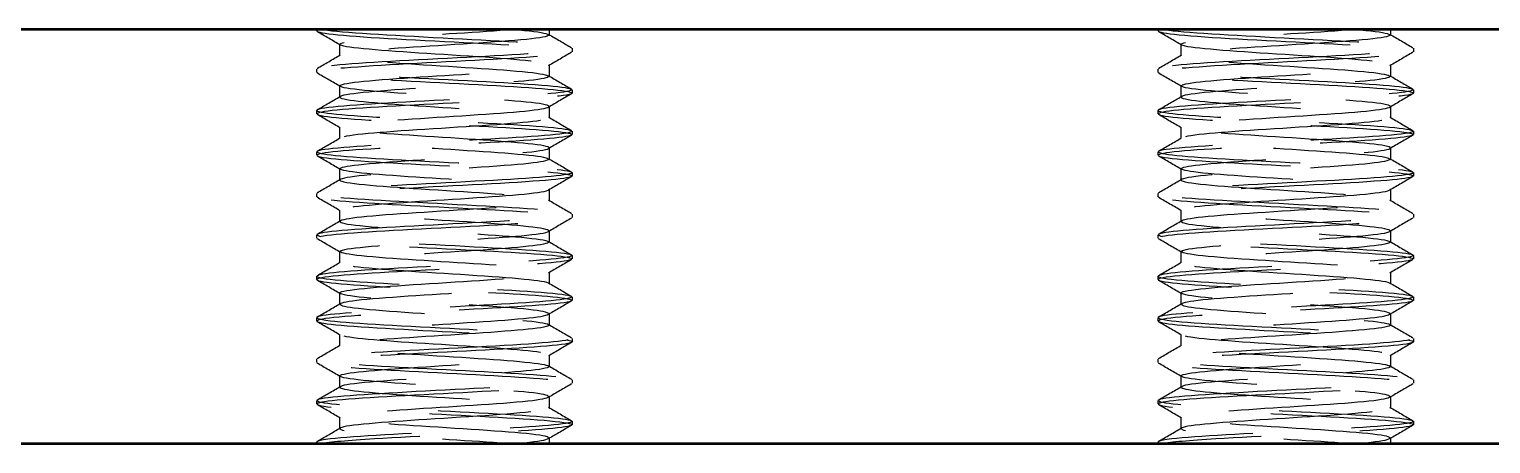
# Model space of a CAD drawing. Header units: millimetres. Extents: x 0 to 420, y 0 to 297.
# Drawn here: x 179.44 to 197.09, y 79.97 to 84.97 of the extents above; entities that cross this region are included whole.
import ezdxf

# ---------------------------------------------------------------- set-up
doc = ezdxf.new("R2010")
doc.units = ezdxf.units.MM
doc.header["$LTSCALE"] = 0.75
doc.linetypes.add('HIDDEN2', pattern=[4.7625, 3.175, -1.5875])
doc.layers.add('Hidden', color=7, linetype='HIDDEN2', lineweight=25)
doc.layers.add('Visible', color=7, linetype='Continuous', lineweight=50)

msp = doc.modelspace()

# ---------------------------------------------------------------- linework, layer by layer
at = {"layer": 'Hidden'}
for p, q in [((182.906, 84.968), (182.906, 84.948)), ((185.713, 84.968), (185.713, 84.9)), ((193.066, 84.968), (193.066, 84.948)), ((195.873, 84.968), (195.873, 84.9)), ((183.184, 84.787), (183.184, 84.65)), ((185.992, 84.739), (185.992, 84.698)), ((193.344, 84.787), (193.344, 84.65)), ((196.152, 84.739), (196.152, 84.698)), ((182.906, 84.489), (182.906, 84.448)), ((185.713, 84.537), (185.713, 84.4)), ((193.066, 84.489), (193.066, 84.448)), ((195.873, 84.537), (195.873, 84.4)), ((183.184, 84.287), (183.184, 84.15)), ((185.992, 84.239), (185.992, 84.198)), ((193.344, 84.287), (193.344, 84.15)), ((196.152, 84.239), (196.152, 84.198)), ((185.713, 84.037), (185.713, 83.9)), ((195.873, 84.037), (195.873, 83.9)), ((182.906, 83.989), (182.906, 83.948)), ((193.066, 83.989), (193.066, 83.948)), ((183.184, 83.787), (183.184, 83.65)), ((185.992, 83.739), (185.992, 83.698)), ((193.344, 83.787), (193.344, 83.65)), ((196.152, 83.739), (196.152, 83.698)), ((182.906, 83.489), (182.906, 83.448)), ((185.713, 83.537), (185.713, 83.4)), ((193.066, 83.489), (193.066, 83.448)), ((195.873, 83.537), (195.873, 83.4)), ((183.184, 83.287), (183.184, 83.15)), ((185.992, 83.239), (185.992, 83.198)), ((193.344, 83.287), (193.344, 83.15)), ((196.152, 83.239), (196.152, 83.198)), ((182.906, 82.989), (182.906, 82.948)), ((185.713, 83.037), (185.713, 82.9)), ((193.066, 82.989), (193.066, 82.948)), ((195.873, 83.037), (195.873, 82.9)), ((183.184, 82.787), (183.184, 82.65)), ((193.344, 82.787), (193.344, 82.65)), ((185.992, 82.739), (185.992, 82.698)), ((196.152, 82.739), (196.152, 82.698)), ((182.906, 82.489), (182.906, 82.448)), ((185.713, 82.537), (185.713, 82.4)), ((193.066, 82.489), (193.066, 82.448)), ((195.873, 82.537), (195.873, 82.4)), ((183.184, 82.287), (183.184, 82.15)), ((193.344, 82.287), (193.344, 82.15)), ((185.992, 82.239), (185.992, 82.198)), ((196.152, 82.239), (196.152, 82.198)), ((182.906, 81.989), (182.906, 81.948)), ((185.713, 82.037), (185.713, 81.9)), ((193.066, 81.989), (193.066, 81.948)), ((195.873, 82.037), (195.873, 81.9)), ((183.184, 81.787), (183.184, 81.65)), ((185.992, 81.739), (185.992, 81.698)), ((193.344, 81.787), (193.344, 81.65)), ((196.152, 81.739), (196.152, 81.698)), ((182.906, 81.489), (182.906, 81.448)), ((185.713, 81.537), (185.713, 81.4)), ((193.066, 81.489), (193.066, 81.448)), ((195.873, 81.537), (195.873, 81.4)), ((183.184, 81.287), (183.184, 81.15)), ((185.992, 81.239), (185.992, 81.198)), ((193.344, 81.287), (193.344, 81.15)), ((196.152, 81.239), (196.152, 81.198)), ((185.713, 81.037), (185.713, 80.9)), ((195.873, 81.037), (195.873, 80.9)), ((182.906, 80.989), (182.906, 80.948)), ((193.066, 80.989), (193.066, 80.948)), ((183.184, 80.787), (183.184, 80.65)), ((185.992, 80.739), (185.992, 80.698)), ((193.344, 80.787), (193.344, 80.65)), ((196.152, 80.739), (196.152, 80.698)), ((182.906, 80.489), (182.906, 80.448)), ((185.713, 80.537), (185.713, 80.4)), ((193.066, 80.489), (193.066, 80.448)), ((195.873, 80.537), (195.873, 80.4)), ((183.184, 80.287), (183.184, 80.15)), ((185.992, 80.239), (185.992, 80.198)), ((193.344, 80.287), (193.344, 80.15)), ((196.152, 80.239), (196.152, 80.198)), ((182.906, 79.989), (182.906, 79.968)), ((185.713, 80.037), (185.713, 79.968)), ((193.066, 79.989), (193.066, 79.968)), ((195.873, 80.037), (195.873, 79.968))]:
    msp.add_line(p, q, dxfattribs=at)
for points, knots in [([(182.958, 84.968), (182.796, 84.936), (183.05, 84.904), (183.566, 84.871), (184.081, 84.839), (184.821, 84.806), (185.335, 84.774), (185.849, 84.742), (186.101, 84.709), (185.939, 84.677), (185.777, 84.645), (185.211, 84.612), (184.587, 84.58), (183.963, 84.548), (183.322, 84.515), (183.054, 84.483), (182.786, 84.451), (182.908, 84.418), (183.346, 84.386), (183.784, 84.354), (184.507, 84.322), (185.078, 84.289), (185.649, 84.257), (186.029, 84.225), (185.988, 84.193), (185.948, 84.16), (185.491, 84.128), (184.893, 84.096), (184.295, 84.064), (183.598, 84.032), (183.22, 83.999), (182.843, 83.967), (182.811, 83.935), (183.143, 83.903), (183.475, 83.871), (184.149, 83.839), (184.76, 83.807), (185.369, 83.774), (185.875, 83.742), (185.972, 83.71), (186.07, 83.678), (185.754, 83.646), (185.214, 83.614), (184.674, 83.582), (183.946, 83.55), (183.466, 83.518), (182.987, 83.486), (182.788, 83.454), (182.987, 83.422), (183.187, 83.39), (183.772, 83.358), (184.392, 83.326), (185.012, 83.294), (185.627, 83.262), (185.869, 83.23), (186.111, 83.198), (185.965, 83.166), (185.519, 83.134), (185.058, 83.101), (184.309, 83.068), (183.741, 83.035), (183.175, 83.002), (182.83, 82.969), (182.922, 82.936), (183.013, 82.903), (183.531, 82.871), (184.155, 82.838), (184.765, 82.806), (185.434, 82.774), (185.761, 82.742), (186.094, 82.709), (186.048, 82.677), (185.653, 82.644), (185.258, 82.611), (184.542, 82.579), (183.946, 82.546), (183.35, 82.514), (182.915, 82.481), (182.906, 82.449), (182.897, 82.416), (183.313, 82.384), (183.901, 82.352), (184.488, 82.319), (185.205, 82.287), (185.615, 82.254), (186.025, 82.222), (186.102, 82.19), (185.799, 82.158), (185.497, 82.125), (184.838, 82.093), (184.219, 82.061), (183.602, 82.029), (183.068, 81.996), (182.939, 81.964), (182.81, 81.932), (183.094, 81.9), (183.62, 81.868), (184.145, 81.836), (184.876, 81.804), (185.374, 81.772), (185.871, 81.739), (186.103, 81.707), (185.931, 81.675), (185.759, 81.643), (185.195, 81.611), (184.577, 81.579), (183.961, 81.547), (183.331, 81.516), (183.061, 81.484), (182.783, 81.451), (182.907, 81.418), (183.356, 81.385), (183.804, 81.353), (184.541, 81.32), (185.113, 81.287), (185.682, 81.255), (186.047, 81.222), (185.984, 81.19), (185.921, 81.157), (185.438, 81.125), (184.829, 81.093), (184.222, 81.06), (183.533, 81.028), (183.178, 80.996), (182.824, 80.964), (182.826, 80.931), (183.184, 80.899), (183.54, 80.867), (184.225, 80.835), (184.828, 80.803), (185.429, 80.771), (185.909, 80.739), (185.981, 80.707), (186.055, 80.674), (185.694, 80.641), (185.123, 80.609), (184.556, 80.576), (183.823, 80.544), (183.372, 80.511), (182.924, 80.479), (182.785, 80.447), (183.038, 80.415), (183.289, 80.383), (183.911, 80.35), (184.532, 80.318), (185.164, 80.286), (185.75, 80.253), (185.929, 80.22), (186.105, 80.188), (185.874, 80.156), (185.376, 80.124), (184.874, 80.092), (184.133, 80.059), (183.606, 80.027), (183.291, 80.007), (183.055, 79.988), (182.958, 79.968)], [13.875934, 13.875934, 13.875934, 13.875934, 15.098656, 15.098656, 15.098656, 16.320212, 16.320212, 16.320212, 17.540627, 17.540627, 17.540627, 18.759927, 18.759927, 18.759927, 19.978139, 19.978139, 19.978139, 21.195288, 21.195288, 21.195288, 22.411399, 22.411399, 22.411399, 23.626498, 23.626498, 23.626498, 24.840609, 24.840609, 24.840609, 26.053758, 26.053758, 26.053758, 27.26597, 27.26597, 27.26597, 28.477267, 28.477267, 28.477267, 29.687675, 29.687675, 29.687675, 30.897218, 30.897218, 30.897218, 32.10592, 32.10592, 32.10592, 33.313804, 33.313804, 33.313804, 34.520894, 34.520894, 34.520894, 35.727213, 35.727213, 35.727213, 36.932784, 36.932784, 36.932784, 38.175753, 38.175753, 38.175753, 39.413974, 39.413974, 39.413974, 40.649238, 40.649238, 40.649238, 41.857464, 41.857464, 41.857464, 43.08722, 43.08722, 43.08722, 44.314363, 44.314363, 44.314363, 45.539005, 45.539005, 45.539005, 46.761252, 46.761252, 46.761252, 47.981213, 47.981213, 47.981213, 49.19899, 49.19899, 49.19899, 50.414686, 50.414686, 50.414686, 51.628402, 51.628402, 51.628402, 52.840237, 52.840237, 52.840237, 54.050289, 54.050289, 54.050289, 55.258652, 55.258652, 55.258652, 56.465423, 56.465423, 56.465423, 57.666633, 57.666633, 57.666633, 58.903767, 58.903767, 58.903767, 60.135185, 60.135185, 60.135185, 61.361347, 61.361347, 61.361347, 62.582692, 62.582692, 62.582692, 63.799643, 63.799643, 63.799643, 65.012609, 65.012609, 65.012609, 66.221984, 66.221984, 66.221984, 67.42815, 67.42815, 67.42815, 68.663005, 68.663005, 68.663005, 69.88722, 69.88722, 69.88722, 71.10254, 71.10254, 71.10254, 72.310585, 72.310585, 72.310585, 73.541054, 73.541054, 73.541054, 74.753275, 74.753275, 74.753275, 75.975721, 75.975721, 75.975721, 76.707787, 76.707787, 76.707787, 76.707787]), ([(182.958, 84.968), (183.12, 84.936), (183.688, 84.904), (184.315, 84.871), (184.941, 84.839), (185.582, 84.806), (185.847, 84.774), (186.112, 84.742), (185.984, 84.709), (185.541, 84.677), (185.098, 84.645), (184.371, 84.612), (183.801, 84.58), (183.233, 84.548), (182.86, 84.515), (182.911, 84.483), (182.961, 84.451), (183.429, 84.418), (184.032, 84.386), (184.634, 84.354), (185.33, 84.322), (185.697, 84.289), (186.064, 84.257), (186.079, 84.225), (185.733, 84.193), (185.387, 84.16), (184.704, 84.128), (184.096, 84.096), (183.489, 84.064), (182.997, 84.032), (182.918, 83.999), (182.839, 83.967), (183.177, 83.935), (183.728, 83.903), (184.279, 83.871), (185.006, 83.839), (185.472, 83.807), (185.938, 83.774), (186.112, 83.742), (185.89, 83.71), (185.668, 83.678), (185.065, 83.646), (184.443, 83.614), (183.821, 83.582), (183.222, 83.55), (183.004, 83.518), (182.786, 83.486), (182.963, 83.454), (183.43, 83.422), (183.896, 83.39), (184.62, 83.358), (185.169, 83.326), (185.718, 83.294), (186.055, 83.262), (185.98, 83.23), (185.905, 83.198), (185.423, 83.166), (184.821, 83.134), (184.201, 83.101), (183.497, 83.068), (183.151, 83.035), (182.806, 83.002), (182.842, 82.969), (183.236, 82.936), (183.629, 82.903), (184.349, 82.871), (184.95, 82.838), (185.538, 82.806), (185.971, 82.774), (185.991, 82.742), (186.011, 82.709), (185.599, 82.677), (185.01, 82.644), (184.422, 82.611), (183.699, 82.579), (183.285, 82.546), (182.871, 82.514), (182.794, 82.481), (183.101, 82.449), (183.407, 82.416), (184.074, 82.384), (184.694, 82.352), (185.314, 82.319), (185.844, 82.287), (185.964, 82.254), (186.082, 82.222), (185.783, 82.19), (185.247, 82.158), (184.712, 82.125), (183.978, 82.093), (183.488, 82.061), (183, 82.029), (182.788, 81.996), (182.981, 81.964), (183.174, 81.932), (183.757, 81.9), (184.38, 81.868), (185.002, 81.836), (185.621, 81.804), (185.867, 81.772), (186.112, 81.739), (185.967, 81.707), (185.52, 81.675), (185.073, 81.643), (184.354, 81.611), (183.792, 81.579), (183.233, 81.547), (182.866, 81.516), (182.909, 81.484), (182.954, 81.451), (183.432, 81.418), (184.046, 81.385), (184.657, 81.353), (185.36, 81.32), (185.719, 81.287), (186.077, 81.255), (186.07, 81.222), (185.702, 81.19), (185.336, 81.157), (184.637, 81.125), (184.032, 81.093), (183.429, 81.06), (182.961, 81.028), (182.911, 80.996), (182.86, 80.964), (183.229, 80.931), (183.794, 80.899), (184.357, 80.867), (185.078, 80.835), (185.524, 80.803), (185.969, 80.771), (186.111, 80.739), (185.866, 80.707), (185.615, 80.674), (184.974, 80.641), (184.34, 80.609), (183.712, 80.576), (183.136, 80.544), (182.964, 80.511), (182.794, 80.479), (183.033, 80.447), (183.538, 80.415), (184.039, 80.383), (184.769, 80.35), (185.29, 80.318), (185.82, 80.286), (186.097, 80.253), (185.949, 80.22), (185.803, 80.188), (185.256, 80.156), (184.637, 80.124), (184.013, 80.092), (183.359, 80.059), (183.073, 80.027), (182.903, 80.007), (182.861, 79.988), (182.958, 79.968)], [14.3984, 14.3984, 14.3984, 14.3984, 15.621123, 15.621123, 15.621123, 16.842678, 16.842678, 16.842678, 18.063093, 18.063093, 18.063093, 19.282394, 19.282394, 19.282394, 20.500605, 20.500605, 20.500605, 21.717754, 21.717754, 21.717754, 22.933865, 22.933865, 22.933865, 24.148964, 24.148964, 24.148964, 25.363076, 25.363076, 25.363076, 26.576225, 26.576225, 26.576225, 27.788436, 27.788436, 27.788436, 28.999734, 28.999734, 28.999734, 30.210142, 30.210142, 30.210142, 31.419685, 31.419685, 31.419685, 32.628386, 32.628386, 32.628386, 33.83627, 33.83627, 33.83627, 35.04336, 35.04336, 35.04336, 36.249679, 36.249679, 36.249679, 37.455251, 37.455251, 37.455251, 38.69822, 38.69822, 38.69822, 39.93644, 39.93644, 39.93644, 41.171705, 41.171705, 41.171705, 42.379931, 42.379931, 42.379931, 43.609686, 43.609686, 43.609686, 44.83683, 44.83683, 44.83683, 46.061471, 46.061471, 46.061471, 47.283719, 47.283719, 47.283719, 48.503679, 48.503679, 48.503679, 49.721456, 49.721456, 49.721456, 50.937152, 50.937152, 50.937152, 52.150869, 52.150869, 52.150869, 53.362704, 53.362704, 53.362704, 54.572755, 54.572755, 54.572755, 55.781119, 55.781119, 55.781119, 56.987889, 56.987889, 56.987889, 58.189099, 58.189099, 58.189099, 59.426233, 59.426233, 59.426233, 60.657651, 60.657651, 60.657651, 61.883813, 61.883813, 61.883813, 63.105158, 63.105158, 63.105158, 64.32211, 64.32211, 64.32211, 65.535076, 65.535076, 65.535076, 66.74445, 66.74445, 66.74445, 67.950616, 67.950616, 67.950616, 69.185472, 69.185472, 69.185472, 70.409687, 70.409687, 70.409687, 71.625007, 71.625007, 71.625007, 72.833051, 72.833051, 72.833051, 74.06352, 74.06352, 74.06352, 75.275742, 75.275742, 75.275742, 76.498187, 76.498187, 76.498187, 77.230253, 77.230253, 77.230253, 77.230253]), ([(185.274, 79.968), (185.684, 80.003), (185.824, 80.037), (185.6, 80.071), (185.377, 80.105), (184.81, 80.139), (184.274, 80.173), (183.739, 80.207), (183.279, 80.241), (183.198, 80.275), (183.118, 80.309), (183.422, 80.343), (183.911, 80.377), (184.399, 80.411), (185.031, 80.445), (185.391, 80.479), (185.75, 80.513), (185.809, 80.547), (185.527, 80.581), (185.246, 80.614), (184.649, 80.648), (184.128, 80.682), (183.608, 80.716), (183.205, 80.75), (183.185, 80.784), (183.165, 80.818), (183.527, 80.852), (184.035, 80.885), (184.543, 80.919), (185.154, 80.953), (185.471, 80.987), (185.787, 81.021), (185.782, 81.054), (185.46, 81.088), (185.138, 81.122), (184.524, 81.156), (184.02, 81.189), (183.516, 81.223), (183.16, 81.257), (183.185, 81.291), (183.21, 81.324), (183.613, 81.358), (184.132, 81.392), (184.65, 81.425), (185.242, 81.459), (185.524, 81.493), (185.805, 81.526), (185.754, 81.56), (185.404, 81.594), (185.038, 81.629), (184.375, 81.664), (183.877, 81.699), (183.385, 81.734), (183.098, 81.769), (183.211, 81.803), (183.323, 81.838), (183.824, 81.873), (184.373, 81.907), (184.92, 81.942), (185.468, 81.976), (185.645, 82.011), (185.822, 82.045), (185.616, 82.08), (185.165, 82.114), (184.722, 82.148), (184.081, 82.182), (183.661, 82.215), (183.235, 82.25), (183.072, 82.284), (183.281, 82.318), (183.489, 82.352), (184.05, 82.387), (184.59, 82.421), (185.129, 82.455), (185.601, 82.489), (185.694, 82.523), (185.787, 82.557), (185.494, 82.591), (185.009, 82.625), (184.525, 82.659), (183.89, 82.693), (183.522, 82.727), (183.155, 82.761), (183.085, 82.795), (183.358, 82.829), (183.63, 82.863), (184.221, 82.897), (184.744, 82.931), (185.266, 82.964), (185.678, 82.998), (185.711, 83.032), (185.743, 83.066), (185.395, 83.1), (184.893, 83.133), (184.391, 83.167), (183.777, 83.201), (183.449, 83.234), (183.121, 83.268), (183.106, 83.302), (183.412, 83.335), (183.728, 83.37), (184.36, 83.405), (184.879, 83.44), (185.395, 83.474), (185.752, 83.509), (185.709, 83.543), (185.668, 83.577), (185.25, 83.61), (184.728, 83.644), (184.198, 83.678), (183.604, 83.713), (183.342, 83.747), (183.08, 83.781), (183.169, 83.815), (183.549, 83.849), (183.928, 83.883), (184.564, 83.917), (185.041, 83.951), (185.515, 83.984), (185.792, 84.018), (185.69, 84.052), (185.588, 84.086), (185.119, 84.12), (184.587, 84.153), (184.039, 84.188), (183.471, 84.223), (183.271, 84.257), (183.07, 84.292), (183.254, 84.327), (183.698, 84.361), (184.133, 84.395), (184.78, 84.429), (185.212, 84.463), (185.64, 84.497), (185.821, 84.531), (185.636, 84.565), (185.446, 84.6), (184.887, 84.634), (184.338, 84.669), (183.8, 84.703), (183.318, 84.737), (183.21, 84.771), (183.1, 84.806), (183.388, 84.84), (183.879, 84.875), (184.322, 84.906), (184.897, 84.937), (185.274, 84.968)], [-62.831853, -62.831853, -62.831853, -62.831853, -61.546745, -61.546745, -61.546745, -60.262925, -60.262925, -60.262925, -58.980363, -58.980363, -58.980363, -57.699029, -57.699029, -57.699029, -56.418892, -56.418892, -56.418892, -55.139922, -55.139922, -55.139922, -53.862092, -53.862092, -53.862092, -52.58537, -52.58537, -52.58537, -51.309728, -51.309728, -51.309728, -50.035138, -50.035138, -50.035138, -48.761571, -48.761571, -48.761571, -47.488999, -47.488999, -47.488999, -46.217393, -46.217393, -46.217393, -44.946726, -44.946726, -44.946726, -43.676971, -43.676971, -43.676971, -42.4081, -42.4081, -42.4081, -41.082847, -41.082847, -41.082847, -39.774673, -39.774673, -39.774673, -38.470038, -38.470038, -38.470038, -37.168799, -37.168799, -37.168799, -35.870816, -35.870816, -35.870816, -34.59571, -34.59571, -34.59571, -33.303788, -33.303788, -33.303788, -32.014722, -32.014722, -32.014722, -30.728387, -30.728387, -30.728387, -29.444656, -29.444656, -29.444656, -28.163408, -28.163408, -28.163408, -26.884522, -26.884522, -26.884522, -25.607879, -25.607879, -25.607879, -24.333366, -24.333366, -24.333366, -23.060866, -23.060866, -23.060866, -21.790269, -21.790269, -21.790269, -20.521464, -20.521464, -20.521464, -19.2134, -19.2134, -19.2134, -17.912271, -17.912271, -17.912271, -16.641679, -16.641679, -16.641679, -15.352658, -15.352658, -15.352658, -14.068973, -14.068973, -14.068973, -12.790133, -12.790133, -12.790133, -11.515664, -11.515664, -11.515664, -10.24511, -10.24511, -10.24511, -8.937218, -8.937218, -8.937218, -7.629671, -7.629671, -7.629671, -6.346354, -6.346354, -6.346354, -5.072199, -5.072199, -5.072199, -3.765408, -3.765408, -3.765408, -2.482862, -2.482862, -2.482862, -1.178357, -1.178357, -1.178357, 0, 0, 0, 0]), ([(185.274, 84.968), (185.684, 84.934), (185.824, 84.9), (185.6, 84.866), (185.377, 84.832), (184.81, 84.798), (184.274, 84.764), (183.739, 84.73), (183.279, 84.696), (183.198, 84.662), (183.118, 84.628), (183.422, 84.594), (183.911, 84.56), (184.399, 84.526), (185.031, 84.492), (185.391, 84.458), (185.75, 84.424), (185.809, 84.39), (185.527, 84.356), (185.246, 84.322), (184.649, 84.289), (184.128, 84.255), (183.608, 84.221), (183.205, 84.187), (183.185, 84.153), (183.165, 84.119), (183.527, 84.085), (184.035, 84.052), (184.543, 84.018), (185.154, 83.984), (185.471, 83.95), (185.787, 83.916), (185.782, 83.883), (185.46, 83.849), (185.138, 83.815), (184.524, 83.781), (184.02, 83.748), (183.516, 83.714), (183.16, 83.68), (183.185, 83.646), (183.21, 83.613), (183.613, 83.579), (184.132, 83.545), (184.65, 83.512), (185.242, 83.478), (185.524, 83.444), (185.805, 83.411), (185.754, 83.377), (185.404, 83.343), (185.038, 83.308), (184.375, 83.273), (183.877, 83.238), (183.385, 83.203), (183.098, 83.168), (183.211, 83.134), (183.323, 83.099), (183.824, 83.064), (184.373, 83.03), (184.92, 82.995), (185.468, 82.961), (185.645, 82.926), (185.822, 82.892), (185.616, 82.857), (185.165, 82.823), (184.722, 82.789), (184.081, 82.755), (183.661, 82.722), (183.235, 82.687), (183.072, 82.653), (183.281, 82.619), (183.489, 82.585), (184.05, 82.55), (184.59, 82.516), (185.129, 82.482), (185.601, 82.448), (185.694, 82.414), (185.787, 82.38), (185.494, 82.346), (185.009, 82.312), (184.525, 82.278), (183.89, 82.244), (183.522, 82.21), (183.155, 82.176), (183.085, 82.142), (183.358, 82.108), (183.63, 82.074), (184.221, 82.04), (184.744, 82.006), (185.266, 81.972), (185.678, 81.939), (185.711, 81.905), (185.743, 81.871), (185.395, 81.837), (184.893, 81.804), (184.391, 81.77), (183.777, 81.736), (183.449, 81.703), (183.121, 81.669), (183.106, 81.635), (183.412, 81.602), (183.728, 81.567), (184.36, 81.532), (184.879, 81.497), (185.395, 81.463), (185.752, 81.428), (185.709, 81.394), (185.668, 81.36), (185.25, 81.327), (184.728, 81.293), (184.198, 81.259), (183.604, 81.224), (183.342, 81.19), (183.08, 81.156), (183.169, 81.122), (183.549, 81.088), (183.928, 81.054), (184.564, 81.02), (185.041, 80.986), (185.515, 80.952), (185.792, 80.919), (185.69, 80.885), (185.588, 80.851), (185.119, 80.817), (184.587, 80.784), (184.039, 80.749), (183.471, 80.714), (183.271, 80.68), (183.07, 80.645), (183.254, 80.61), (183.698, 80.576), (184.133, 80.542), (184.78, 80.508), (185.212, 80.474), (185.64, 80.44), (185.821, 80.406), (185.636, 80.372), (185.446, 80.337), (184.887, 80.303), (184.338, 80.268), (183.8, 80.234), (183.318, 80.2), (183.21, 80.166), (183.1, 80.131), (183.388, 80.097), (183.879, 80.062), (184.322, 80.031), (184.897, 80), (185.274, 79.968)], [2.020572, 2.020572, 2.020572, 2.020572, 3.305681, 3.305681, 3.305681, 4.5895, 4.5895, 4.5895, 5.872062, 5.872062, 5.872062, 7.153397, 7.153397, 7.153397, 8.433534, 8.433534, 8.433534, 9.712503, 9.712503, 9.712503, 10.990334, 10.990334, 10.990334, 12.267056, 12.267056, 12.267056, 13.542697, 13.542697, 13.542697, 14.817288, 14.817288, 14.817288, 16.090855, 16.090855, 16.090855, 17.363427, 17.363427, 17.363427, 18.635033, 18.635033, 18.635033, 19.905699, 19.905699, 19.905699, 21.175454, 21.175454, 21.175454, 22.444326, 22.444326, 22.444326, 23.769579, 23.769579, 23.769579, 25.077753, 25.077753, 25.077753, 26.382387, 26.382387, 26.382387, 27.683626, 27.683626, 27.683626, 28.981609, 28.981609, 28.981609, 30.256716, 30.256716, 30.256716, 31.548638, 31.548638, 31.548638, 32.837703, 32.837703, 32.837703, 34.124039, 34.124039, 34.124039, 35.407769, 35.407769, 35.407769, 36.689018, 36.689018, 36.689018, 37.967904, 37.967904, 37.967904, 39.244546, 39.244546, 39.244546, 40.51906, 40.51906, 40.51906, 41.791559, 41.791559, 41.791559, 43.062156, 43.062156, 43.062156, 44.330962, 44.330962, 44.330962, 45.639026, 45.639026, 45.639026, 46.940154, 46.940154, 46.940154, 48.210746, 48.210746, 48.210746, 49.499767, 49.499767, 49.499767, 50.783452, 50.783452, 50.783452, 52.062293, 52.062293, 52.062293, 53.336762, 53.336762, 53.336762, 54.607316, 54.607316, 54.607316, 55.915208, 55.915208, 55.915208, 57.222755, 57.222755, 57.222755, 58.506072, 58.506072, 58.506072, 59.780226, 59.780226, 59.780226, 61.087017, 61.087017, 61.087017, 62.369563, 62.369563, 62.369563, 63.674068, 63.674068, 63.674068, 64.852426, 64.852426, 64.852426, 64.852426]), ([(193.118, 84.968), (192.956, 84.936), (193.21, 84.904), (193.726, 84.871), (194.241, 84.839), (194.981, 84.806), (195.495, 84.774), (196.009, 84.742), (196.261, 84.709), (196.099, 84.677), (195.937, 84.645), (195.371, 84.612), (194.747, 84.58), (194.123, 84.548), (193.482, 84.515), (193.214, 84.483), (192.946, 84.451), (193.068, 84.418), (193.506, 84.386), (193.944, 84.354), (194.667, 84.322), (195.238, 84.289), (195.809, 84.257), (196.189, 84.225), (196.148, 84.193), (196.108, 84.16), (195.651, 84.128), (195.053, 84.096), (194.455, 84.064), (193.758, 84.032), (193.38, 83.999), (193.003, 83.967), (192.971, 83.935), (193.303, 83.903), (193.635, 83.871), (194.309, 83.839), (194.92, 83.807), (195.529, 83.774), (196.035, 83.742), (196.132, 83.71), (196.23, 83.678), (195.914, 83.646), (195.374, 83.614), (194.834, 83.582), (194.106, 83.55), (193.626, 83.518), (193.147, 83.486), (192.948, 83.454), (193.147, 83.422), (193.347, 83.39), (193.932, 83.358), (194.552, 83.326), (195.172, 83.294), (195.787, 83.262), (196.029, 83.23), (196.271, 83.198), (196.125, 83.166), (195.679, 83.134), (195.218, 83.101), (194.469, 83.068), (193.901, 83.035), (193.335, 83.002), (192.99, 82.969), (193.082, 82.936), (193.173, 82.903), (193.691, 82.871), (194.315, 82.838), (194.925, 82.806), (195.594, 82.774), (195.921, 82.742), (196.254, 82.709), (196.208, 82.677), (195.813, 82.644), (195.418, 82.611), (194.702, 82.579), (194.106, 82.546), (193.51, 82.514), (193.075, 82.481), (193.066, 82.449), (193.057, 82.416), (193.473, 82.384), (194.061, 82.352), (194.648, 82.319), (195.365, 82.287), (195.775, 82.254), (196.185, 82.222), (196.262, 82.19), (195.959, 82.158), (195.657, 82.125), (194.998, 82.093), (194.379, 82.061), (193.762, 82.029), (193.228, 81.996), (193.099, 81.964), (192.97, 81.932), (193.254, 81.9), (193.78, 81.868), (194.305, 81.836), (195.036, 81.804), (195.534, 81.772), (196.031, 81.739), (196.263, 81.707), (196.091, 81.675), (195.919, 81.643), (195.355, 81.611), (194.737, 81.579), (194.121, 81.547), (193.491, 81.516), (193.221, 81.484), (192.943, 81.451), (193.067, 81.418), (193.516, 81.385), (193.964, 81.353), (194.701, 81.32), (195.273, 81.287), (195.842, 81.255), (196.207, 81.222), (196.144, 81.19), (196.081, 81.157), (195.598, 81.125), (194.989, 81.093), (194.382, 81.06), (193.693, 81.028), (193.338, 80.996), (192.984, 80.964), (192.986, 80.931), (193.344, 80.899), (193.7, 80.867), (194.385, 80.835), (194.988, 80.803), (195.589, 80.771), (196.069, 80.739), (196.141, 80.707), (196.215, 80.674), (195.854, 80.641), (195.283, 80.609), (194.716, 80.576), (193.983, 80.544), (193.532, 80.511), (193.084, 80.479), (192.945, 80.447), (193.198, 80.415), (193.449, 80.383), (194.071, 80.35), (194.692, 80.318), (195.324, 80.286), (195.91, 80.253), (196.089, 80.22), (196.265, 80.188), (196.034, 80.156), (195.536, 80.124), (195.034, 80.092), (194.293, 80.059), (193.766, 80.027), (193.451, 80.007), (193.215, 79.988), (193.118, 79.968)], [13.875934, 13.875934, 13.875934, 13.875934, 15.098656, 15.098656, 15.098656, 16.320212, 16.320212, 16.320212, 17.540627, 17.540627, 17.540627, 18.759927, 18.759927, 18.759927, 19.978139, 19.978139, 19.978139, 21.195288, 21.195288, 21.195288, 22.411399, 22.411399, 22.411399, 23.626498, 23.626498, 23.626498, 24.840609, 24.840609, 24.840609, 26.053758, 26.053758, 26.053758, 27.26597, 27.26597, 27.26597, 28.477267, 28.477267, 28.477267, 29.687675, 29.687675, 29.687675, 30.897218, 30.897218, 30.897218, 32.10592, 32.10592, 32.10592, 33.313804, 33.313804, 33.313804, 34.520894, 34.520894, 34.520894, 35.727213, 35.727213, 35.727213, 36.932784, 36.932784, 36.932784, 38.175753, 38.175753, 38.175753, 39.413974, 39.413974, 39.413974, 40.649238, 40.649238, 40.649238, 41.857464, 41.857464, 41.857464, 43.08722, 43.08722, 43.08722, 44.314363, 44.314363, 44.314363, 45.539005, 45.539005, 45.539005, 46.761252, 46.761252, 46.761252, 47.981213, 47.981213, 47.981213, 49.19899, 49.19899, 49.19899, 50.414686, 50.414686, 50.414686, 51.628402, 51.628402, 51.628402, 52.840237, 52.840237, 52.840237, 54.050289, 54.050289, 54.050289, 55.258652, 55.258652, 55.258652, 56.465423, 56.465423, 56.465423, 57.666633, 57.666633, 57.666633, 58.903767, 58.903767, 58.903767, 60.135185, 60.135185, 60.135185, 61.361347, 61.361347, 61.361347, 62.582692, 62.582692, 62.582692, 63.799643, 63.799643, 63.799643, 65.012609, 65.012609, 65.012609, 66.221984, 66.221984, 66.221984, 67.42815, 67.42815, 67.42815, 68.663005, 68.663005, 68.663005, 69.88722, 69.88722, 69.88722, 71.10254, 71.10254, 71.10254, 72.310585, 72.310585, 72.310585, 73.541054, 73.541054, 73.541054, 74.753275, 74.753275, 74.753275, 75.975721, 75.975721, 75.975721, 76.707787, 76.707787, 76.707787, 76.707787]), ([(193.118, 84.968), (193.28, 84.936), (193.848, 84.904), (194.475, 84.871), (195.101, 84.839), (195.742, 84.806), (196.007, 84.774), (196.272, 84.742), (196.144, 84.709), (195.701, 84.677), (195.258, 84.645), (194.531, 84.612), (193.961, 84.58), (193.393, 84.548), (193.02, 84.515), (193.071, 84.483), (193.121, 84.451), (193.589, 84.418), (194.192, 84.386), (194.794, 84.354), (195.49, 84.322), (195.857, 84.289), (196.224, 84.257), (196.239, 84.225), (195.893, 84.193), (195.547, 84.16), (194.864, 84.128), (194.256, 84.096), (193.649, 84.064), (193.157, 84.032), (193.078, 83.999), (192.999, 83.967), (193.337, 83.935), (193.888, 83.903), (194.439, 83.871), (195.166, 83.839), (195.632, 83.807), (196.098, 83.774), (196.272, 83.742), (196.05, 83.71), (195.828, 83.678), (195.225, 83.646), (194.603, 83.614), (193.981, 83.582), (193.382, 83.55), (193.164, 83.518), (192.946, 83.486), (193.123, 83.454), (193.59, 83.422), (194.056, 83.39), (194.78, 83.358), (195.329, 83.326), (195.878, 83.294), (196.215, 83.262), (196.14, 83.23), (196.065, 83.198), (195.583, 83.166), (194.981, 83.134), (194.361, 83.101), (193.657, 83.068), (193.311, 83.035), (192.966, 83.002), (193.002, 82.969), (193.396, 82.936), (193.789, 82.903), (194.509, 82.871), (195.11, 82.838), (195.698, 82.806), (196.131, 82.774), (196.151, 82.742), (196.171, 82.709), (195.759, 82.677), (195.17, 82.644), (194.582, 82.611), (193.859, 82.579), (193.445, 82.546), (193.031, 82.514), (192.954, 82.481), (193.261, 82.449), (193.567, 82.416), (194.234, 82.384), (194.854, 82.352), (195.474, 82.319), (196.004, 82.287), (196.124, 82.254), (196.242, 82.222), (195.943, 82.19), (195.407, 82.158), (194.872, 82.125), (194.138, 82.093), (193.648, 82.061), (193.16, 82.029), (192.948, 81.996), (193.141, 81.964), (193.334, 81.932), (193.917, 81.9), (194.54, 81.868), (195.162, 81.836), (195.781, 81.804), (196.027, 81.772), (196.272, 81.739), (196.127, 81.707), (195.68, 81.675), (195.233, 81.643), (194.514, 81.611), (193.952, 81.579), (193.393, 81.547), (193.026, 81.516), (193.069, 81.484), (193.114, 81.451), (193.592, 81.418), (194.206, 81.385), (194.817, 81.353), (195.52, 81.32), (195.879, 81.287), (196.237, 81.255), (196.23, 81.222), (195.862, 81.19), (195.496, 81.157), (194.797, 81.125), (194.192, 81.093), (193.589, 81.06), (193.121, 81.028), (193.071, 80.996), (193.02, 80.964), (193.389, 80.931), (193.954, 80.899), (194.517, 80.867), (195.238, 80.835), (195.684, 80.803), (196.129, 80.771), (196.271, 80.739), (196.026, 80.707), (195.775, 80.674), (195.134, 80.641), (194.5, 80.609), (193.872, 80.576), (193.296, 80.544), (193.124, 80.511), (192.954, 80.479), (193.193, 80.447), (193.698, 80.415), (194.199, 80.383), (194.929, 80.35), (195.45, 80.318), (195.98, 80.286), (196.257, 80.253), (196.109, 80.22), (195.963, 80.188), (195.416, 80.156), (194.797, 80.124), (194.173, 80.092), (193.519, 80.059), (193.233, 80.027), (193.063, 80.007), (193.021, 79.988), (193.118, 79.968)], [14.3984, 14.3984, 14.3984, 14.3984, 15.621123, 15.621123, 15.621123, 16.842678, 16.842678, 16.842678, 18.063093, 18.063093, 18.063093, 19.282394, 19.282394, 19.282394, 20.500605, 20.500605, 20.500605, 21.717754, 21.717754, 21.717754, 22.933865, 22.933865, 22.933865, 24.148964, 24.148964, 24.148964, 25.363076, 25.363076, 25.363076, 26.576225, 26.576225, 26.576225, 27.788436, 27.788436, 27.788436, 28.999734, 28.999734, 28.999734, 30.210142, 30.210142, 30.210142, 31.419685, 31.419685, 31.419685, 32.628386, 32.628386, 32.628386, 33.83627, 33.83627, 33.83627, 35.04336, 35.04336, 35.04336, 36.249679, 36.249679, 36.249679, 37.455251, 37.455251, 37.455251, 38.69822, 38.69822, 38.69822, 39.93644, 39.93644, 39.93644, 41.171705, 41.171705, 41.171705, 42.379931, 42.379931, 42.379931, 43.609686, 43.609686, 43.609686, 44.83683, 44.83683, 44.83683, 46.061471, 46.061471, 46.061471, 47.283719, 47.283719, 47.283719, 48.503679, 48.503679, 48.503679, 49.721456, 49.721456, 49.721456, 50.937152, 50.937152, 50.937152, 52.150869, 52.150869, 52.150869, 53.362704, 53.362704, 53.362704, 54.572755, 54.572755, 54.572755, 55.781119, 55.781119, 55.781119, 56.987889, 56.987889, 56.987889, 58.189099, 58.189099, 58.189099, 59.426233, 59.426233, 59.426233, 60.657651, 60.657651, 60.657651, 61.883813, 61.883813, 61.883813, 63.105158, 63.105158, 63.105158, 64.32211, 64.32211, 64.32211, 65.535076, 65.535076, 65.535076, 66.74445, 66.74445, 66.74445, 67.950616, 67.950616, 67.950616, 69.185472, 69.185472, 69.185472, 70.409687, 70.409687, 70.409687, 71.625007, 71.625007, 71.625007, 72.833051, 72.833051, 72.833051, 74.06352, 74.06352, 74.06352, 75.275742, 75.275742, 75.275742, 76.498187, 76.498187, 76.498187, 77.230253, 77.230253, 77.230253, 77.230253]), ([(195.434, 79.968), (195.844, 80.003), (195.984, 80.037), (195.76, 80.071), (195.537, 80.105), (194.97, 80.139), (194.434, 80.173), (193.899, 80.207), (193.439, 80.241), (193.358, 80.275), (193.278, 80.309), (193.582, 80.343), (194.071, 80.377), (194.559, 80.411), (195.191, 80.445), (195.551, 80.479), (195.91, 80.513), (195.969, 80.547), (195.687, 80.581), (195.406, 80.614), (194.809, 80.648), (194.288, 80.682), (193.768, 80.716), (193.365, 80.75), (193.345, 80.784), (193.325, 80.818), (193.687, 80.852), (194.195, 80.885), (194.703, 80.919), (195.314, 80.953), (195.631, 80.987), (195.947, 81.021), (195.942, 81.054), (195.62, 81.088), (195.298, 81.122), (194.684, 81.156), (194.18, 81.189), (193.676, 81.223), (193.32, 81.257), (193.345, 81.291), (193.37, 81.324), (193.773, 81.358), (194.292, 81.392), (194.81, 81.425), (195.402, 81.459), (195.684, 81.493), (195.965, 81.526), (195.914, 81.56), (195.564, 81.594), (195.198, 81.629), (194.535, 81.664), (194.037, 81.699), (193.545, 81.734), (193.258, 81.769), (193.371, 81.803), (193.483, 81.838), (193.984, 81.873), (194.533, 81.907), (195.08, 81.942), (195.628, 81.976), (195.805, 82.011), (195.982, 82.045), (195.776, 82.08), (195.325, 82.114), (194.882, 82.148), (194.241, 82.182), (193.821, 82.215), (193.395, 82.25), (193.232, 82.284), (193.441, 82.318), (193.649, 82.352), (194.21, 82.387), (194.75, 82.421), (195.289, 82.455), (195.761, 82.489), (195.854, 82.523), (195.947, 82.557), (195.654, 82.591), (195.169, 82.625), (194.685, 82.659), (194.05, 82.693), (193.682, 82.727), (193.315, 82.761), (193.245, 82.795), (193.518, 82.829), (193.79, 82.863), (194.381, 82.897), (194.904, 82.931), (195.426, 82.964), (195.838, 82.998), (195.871, 83.032), (195.903, 83.066), (195.555, 83.1), (195.053, 83.133), (194.551, 83.167), (193.937, 83.201), (193.609, 83.234), (193.281, 83.268), (193.266, 83.302), (193.572, 83.335), (193.888, 83.37), (194.52, 83.405), (195.039, 83.44), (195.555, 83.474), (195.912, 83.509), (195.869, 83.543), (195.828, 83.577), (195.41, 83.61), (194.888, 83.644), (194.358, 83.678), (193.764, 83.713), (193.502, 83.747), (193.24, 83.781), (193.329, 83.815), (193.709, 83.849), (194.088, 83.883), (194.724, 83.917), (195.201, 83.951), (195.675, 83.984), (195.952, 84.018), (195.85, 84.052), (195.748, 84.086), (195.279, 84.12), (194.747, 84.153), (194.199, 84.188), (193.631, 84.223), (193.431, 84.257), (193.23, 84.292), (193.414, 84.327), (193.858, 84.361), (194.293, 84.395), (194.94, 84.429), (195.372, 84.463), (195.8, 84.497), (195.981, 84.531), (195.796, 84.565), (195.606, 84.6), (195.047, 84.634), (194.498, 84.669), (193.96, 84.703), (193.478, 84.737), (193.37, 84.771), (193.26, 84.806), (193.548, 84.84), (194.039, 84.875), (194.482, 84.906), (195.057, 84.937), (195.434, 84.968)], [-62.831853, -62.831853, -62.831853, -62.831853, -61.546745, -61.546745, -61.546745, -60.262925, -60.262925, -60.262925, -58.980363, -58.980363, -58.980363, -57.699029, -57.699029, -57.699029, -56.418892, -56.418892, -56.418892, -55.139922, -55.139922, -55.139922, -53.862092, -53.862092, -53.862092, -52.58537, -52.58537, -52.58537, -51.309728, -51.309728, -51.309728, -50.035138, -50.035138, -50.035138, -48.761571, -48.761571, -48.761571, -47.488999, -47.488999, -47.488999, -46.217393, -46.217393, -46.217393, -44.946726, -44.946726, -44.946726, -43.676971, -43.676971, -43.676971, -42.4081, -42.4081, -42.4081, -41.082847, -41.082847, -41.082847, -39.774673, -39.774673, -39.774673, -38.470038, -38.470038, -38.470038, -37.168799, -37.168799, -37.168799, -35.870816, -35.870816, -35.870816, -34.59571, -34.59571, -34.59571, -33.303788, -33.303788, -33.303788, -32.014722, -32.014722, -32.014722, -30.728387, -30.728387, -30.728387, -29.444656, -29.444656, -29.444656, -28.163408, -28.163408, -28.163408, -26.884522, -26.884522, -26.884522, -25.607879, -25.607879, -25.607879, -24.333366, -24.333366, -24.333366, -23.060866, -23.060866, -23.060866, -21.790269, -21.790269, -21.790269, -20.521464, -20.521464, -20.521464, -19.2134, -19.2134, -19.2134, -17.912271, -17.912271, -17.912271, -16.641679, -16.641679, -16.641679, -15.352658, -15.352658, -15.352658, -14.068973, -14.068973, -14.068973, -12.790133, -12.790133, -12.790133, -11.515664, -11.515664, -11.515664, -10.24511, -10.24511, -10.24511, -8.937218, -8.937218, -8.937218, -7.629671, -7.629671, -7.629671, -6.346354, -6.346354, -6.346354, -5.072199, -5.072199, -5.072199, -3.765408, -3.765408, -3.765408, -2.482862, -2.482862, -2.482862, -1.178357, -1.178357, -1.178357, 0, 0, 0, 0]), ([(195.434, 84.968), (195.844, 84.934), (195.984, 84.9), (195.76, 84.866), (195.537, 84.832), (194.97, 84.798), (194.434, 84.764), (193.899, 84.73), (193.439, 84.696), (193.358, 84.662), (193.278, 84.628), (193.582, 84.594), (194.071, 84.56), (194.559, 84.526), (195.191, 84.492), (195.551, 84.458), (195.91, 84.424), (195.969, 84.39), (195.687, 84.356), (195.406, 84.322), (194.809, 84.289), (194.288, 84.255), (193.768, 84.221), (193.365, 84.187), (193.345, 84.153), (193.325, 84.119), (193.687, 84.085), (194.195, 84.052), (194.703, 84.018), (195.314, 83.984), (195.631, 83.95), (195.947, 83.916), (195.942, 83.883), (195.62, 83.849), (195.298, 83.815), (194.684, 83.781), (194.18, 83.748), (193.676, 83.714), (193.32, 83.68), (193.345, 83.646), (193.37, 83.613), (193.773, 83.579), (194.292, 83.545), (194.81, 83.512), (195.402, 83.478), (195.684, 83.444), (195.965, 83.411), (195.914, 83.377), (195.564, 83.343), (195.198, 83.308), (194.535, 83.273), (194.037, 83.238), (193.545, 83.203), (193.258, 83.168), (193.371, 83.134), (193.483, 83.099), (193.984, 83.064), (194.533, 83.03), (195.08, 82.995), (195.628, 82.961), (195.805, 82.926), (195.982, 82.892), (195.776, 82.857), (195.325, 82.823), (194.882, 82.789), (194.241, 82.755), (193.821, 82.722), (193.395, 82.687), (193.232, 82.653), (193.441, 82.619), (193.649, 82.585), (194.21, 82.55), (194.75, 82.516), (195.289, 82.482), (195.761, 82.448), (195.854, 82.414), (195.947, 82.38), (195.654, 82.346), (195.169, 82.312), (194.685, 82.278), (194.05, 82.244), (193.682, 82.21), (193.315, 82.176), (193.245, 82.142), (193.518, 82.108), (193.79, 82.074), (194.381, 82.04), (194.904, 82.006), (195.426, 81.972), (195.838, 81.939), (195.871, 81.905), (195.903, 81.871), (195.555, 81.837), (195.053, 81.804), (194.551, 81.77), (193.937, 81.736), (193.609, 81.703), (193.281, 81.669), (193.266, 81.635), (193.572, 81.602), (193.888, 81.567), (194.52, 81.532), (195.039, 81.497), (195.555, 81.463), (195.912, 81.428), (195.869, 81.394), (195.828, 81.36), (195.41, 81.327), (194.888, 81.293), (194.358, 81.259), (193.764, 81.224), (193.502, 81.19), (193.24, 81.156), (193.329, 81.122), (193.709, 81.088), (194.088, 81.054), (194.724, 81.02), (195.201, 80.986), (195.675, 80.952), (195.952, 80.919), (195.85, 80.885), (195.748, 80.851), (195.279, 80.817), (194.747, 80.784), (194.199, 80.749), (193.631, 80.714), (193.431, 80.68), (193.23, 80.645), (193.414, 80.61), (193.858, 80.576), (194.293, 80.542), (194.94, 80.508), (195.372, 80.474), (195.8, 80.44), (195.981, 80.406), (195.796, 80.372), (195.606, 80.337), (195.047, 80.303), (194.498, 80.268), (193.96, 80.234), (193.478, 80.2), (193.37, 80.166), (193.26, 80.131), (193.548, 80.097), (194.039, 80.062), (194.482, 80.031), (195.057, 80), (195.434, 79.968)], [2.020572, 2.020572, 2.020572, 2.020572, 3.305681, 3.305681, 3.305681, 4.5895, 4.5895, 4.5895, 5.872062, 5.872062, 5.872062, 7.153397, 7.153397, 7.153397, 8.433534, 8.433534, 8.433534, 9.712503, 9.712503, 9.712503, 10.990334, 10.990334, 10.990334, 12.267056, 12.267056, 12.267056, 13.542697, 13.542697, 13.542697, 14.817288, 14.817288, 14.817288, 16.090855, 16.090855, 16.090855, 17.363427, 17.363427, 17.363427, 18.635033, 18.635033, 18.635033, 19.905699, 19.905699, 19.905699, 21.175454, 21.175454, 21.175454, 22.444326, 22.444326, 22.444326, 23.769579, 23.769579, 23.769579, 25.077753, 25.077753, 25.077753, 26.382387, 26.382387, 26.382387, 27.683626, 27.683626, 27.683626, 28.981609, 28.981609, 28.981609, 30.256716, 30.256716, 30.256716, 31.548638, 31.548638, 31.548638, 32.837703, 32.837703, 32.837703, 34.124039, 34.124039, 34.124039, 35.407769, 35.407769, 35.407769, 36.689018, 36.689018, 36.689018, 37.967904, 37.967904, 37.967904, 39.244546, 39.244546, 39.244546, 40.51906, 40.51906, 40.51906, 41.791559, 41.791559, 41.791559, 43.062156, 43.062156, 43.062156, 44.330962, 44.330962, 44.330962, 45.639026, 45.639026, 45.639026, 46.940154, 46.940154, 46.940154, 48.210746, 48.210746, 48.210746, 49.499767, 49.499767, 49.499767, 50.783452, 50.783452, 50.783452, 52.062293, 52.062293, 52.062293, 53.336762, 53.336762, 53.336762, 54.607316, 54.607316, 54.607316, 55.915208, 55.915208, 55.915208, 57.222755, 57.222755, 57.222755, 58.506072, 58.506072, 58.506072, 59.780226, 59.780226, 59.780226, 61.087017, 61.087017, 61.087017, 62.369563, 62.369563, 62.369563, 63.674068, 63.674068, 63.674068, 64.852426, 64.852426, 64.852426, 64.852426])]:
    msp.add_open_spline(points, degree=3, knots=knots, dxfattribs=at)
for points in [[(183.192, 84.778), (183.098, 84.832), (183.005, 84.887), (182.912, 84.941)], [(185.706, 84.909), (185.799, 84.855), (185.892, 84.8), (185.985, 84.746)], [(193.352, 84.778), (193.258, 84.832), (193.165, 84.887), (193.072, 84.941)], [(195.866, 84.909), (195.959, 84.855), (196.052, 84.8), (196.145, 84.746)], [(182.912, 84.496), (183.005, 84.55), (183.098, 84.605), (183.192, 84.659)], [(185.985, 84.691), (185.892, 84.637), (185.799, 84.582), (185.706, 84.528)], [(193.072, 84.496), (193.165, 84.55), (193.258, 84.605), (193.352, 84.659)], [(196.145, 84.691), (196.052, 84.637), (195.959, 84.582), (195.866, 84.528)], [(183.192, 84.278), (183.098, 84.332), (183.005, 84.387), (182.912, 84.441)], [(185.706, 84.409), (185.799, 84.355), (185.892, 84.3), (185.985, 84.246)], [(193.352, 84.278), (193.258, 84.332), (193.165, 84.387), (193.072, 84.441)], [(195.866, 84.409), (195.959, 84.355), (196.052, 84.3), (196.145, 84.246)], [(185.985, 84.191), (185.892, 84.137), (185.799, 84.082), (185.706, 84.028)], [(196.145, 84.191), (196.052, 84.137), (195.959, 84.082), (195.866, 84.028)], [(182.912, 83.996), (183.005, 84.05), (183.098, 84.105), (183.192, 84.159)], [(193.072, 83.996), (193.165, 84.05), (193.258, 84.105), (193.352, 84.159)], [(183.192, 83.778), (183.098, 83.832), (183.005, 83.887), (182.912, 83.941)], [(185.706, 83.909), (185.799, 83.855), (185.892, 83.8), (185.985, 83.746)], [(193.352, 83.778), (193.258, 83.832), (193.165, 83.887), (193.072, 83.941)], [(195.866, 83.909), (195.959, 83.855), (196.052, 83.8), (196.145, 83.746)], [(185.985, 83.691), (185.892, 83.637), (185.799, 83.582), (185.706, 83.528)], [(196.145, 83.691), (196.052, 83.637), (195.959, 83.582), (195.866, 83.528)], [(182.912, 83.496), (183.005, 83.55), (183.098, 83.605), (183.192, 83.659)], [(193.072, 83.496), (193.165, 83.55), (193.258, 83.605), (193.352, 83.659)], [(183.192, 83.278), (183.098, 83.332), (183.005, 83.387), (182.912, 83.441)], [(185.706, 83.409), (185.799, 83.355), (185.892, 83.3), (185.985, 83.246)], [(193.352, 83.278), (193.258, 83.332), (193.165, 83.387), (193.072, 83.441)], [(195.866, 83.409), (195.959, 83.355), (196.052, 83.3), (196.145, 83.246)], [(182.912, 82.996), (183.005, 83.05), (183.098, 83.105), (183.192, 83.159)], [(185.985, 83.191), (185.892, 83.137), (185.799, 83.082), (185.706, 83.028)], [(193.072, 82.996), (193.165, 83.05), (193.258, 83.105), (193.352, 83.159)], [(196.145, 83.191), (196.052, 83.137), (195.959, 83.082), (195.866, 83.028)], [(183.192, 82.778), (183.098, 82.832), (183.005, 82.887), (182.912, 82.941)], [(185.706, 82.909), (185.799, 82.855), (185.892, 82.8), (185.985, 82.746)], [(193.352, 82.778), (193.258, 82.832), (193.165, 82.887), (193.072, 82.941)], [(195.866, 82.909), (195.959, 82.855), (196.052, 82.8), (196.145, 82.746)], [(182.912, 82.496), (183.005, 82.55), (183.098, 82.605), (183.192, 82.659)], [(185.985, 82.691), (185.892, 82.637), (185.799, 82.582), (185.706, 82.528)], [(193.072, 82.496), (193.165, 82.55), (193.258, 82.605), (193.352, 82.659)], [(196.145, 82.691), (196.052, 82.637), (195.959, 82.582), (195.866, 82.528)], [(183.192, 82.278), (183.098, 82.332), (183.005, 82.387), (182.912, 82.441)], [(193.352, 82.278), (193.258, 82.332), (193.165, 82.387), (193.072, 82.441)], [(185.706, 82.409), (185.799, 82.355), (185.892, 82.3), (185.985, 82.246)], [(195.866, 82.409), (195.959, 82.355), (196.052, 82.3), (196.145, 82.246)], [(182.912, 81.996), (183.005, 82.05), (183.098, 82.105), (183.192, 82.159)], [(185.985, 82.191), (185.892, 82.137), (185.799, 82.082), (185.706, 82.028)], [(193.072, 81.996), (193.165, 82.05), (193.258, 82.105), (193.352, 82.159)], [(196.145, 82.191), (196.052, 82.137), (195.959, 82.082), (195.866, 82.028)], [(183.192, 81.778), (183.098, 81.832), (183.005, 81.887), (182.912, 81.941)], [(185.706, 81.909), (185.799, 81.855), (185.892, 81.8), (185.985, 81.746)], [(193.352, 81.778), (193.258, 81.832), (193.165, 81.887), (193.072, 81.941)], [(195.866, 81.909), (195.959, 81.855), (196.052, 81.8), (196.145, 81.746)], [(182.912, 81.496), (183.005, 81.55), (183.098, 81.605), (183.192, 81.659)], [(185.985, 81.691), (185.892, 81.637), (185.799, 81.582), (185.706, 81.528)], [(193.072, 81.496), (193.165, 81.55), (193.258, 81.605), (193.352, 81.659)], [(196.145, 81.691), (196.052, 81.637), (195.959, 81.582), (195.866, 81.528)], [(183.192, 81.278), (183.098, 81.332), (183.005, 81.387), (182.912, 81.441)], [(185.706, 81.409), (185.799, 81.355), (185.892, 81.3), (185.985, 81.246)], [(193.352, 81.278), (193.258, 81.332), (193.165, 81.387), (193.072, 81.441)], [(195.866, 81.409), (195.959, 81.355), (196.052, 81.3), (196.145, 81.246)], [(185.985, 81.191), (185.892, 81.137), (185.799, 81.082), (185.706, 81.028)], [(196.145, 81.191), (196.052, 81.137), (195.959, 81.082), (195.866, 81.028)], [(182.912, 80.996), (183.005, 81.05), (183.098, 81.105), (183.192, 81.159)], [(193.072, 80.996), (193.165, 81.05), (193.258, 81.105), (193.352, 81.159)], [(183.192, 80.778), (183.098, 80.832), (183.005, 80.887), (182.912, 80.941)], [(185.706, 80.909), (185.799, 80.855), (185.892, 80.8), (185.985, 80.746)], [(193.352, 80.778), (193.258, 80.832), (193.165, 80.887), (193.072, 80.941)], [(195.866, 80.909), (195.959, 80.855), (196.052, 80.8), (196.145, 80.746)], [(185.985, 80.691), (185.892, 80.637), (185.799, 80.582), (185.706, 80.528)], [(196.145, 80.691), (196.052, 80.637), (195.959, 80.582), (195.866, 80.528)], [(182.912, 80.496), (183.005, 80.55), (183.098, 80.605), (183.192, 80.659)], [(193.072, 80.496), (193.165, 80.55), (193.258, 80.605), (193.352, 80.659)], [(183.192, 80.278), (183.098, 80.332), (183.005, 80.387), (182.912, 80.441)], [(185.706, 80.409), (185.799, 80.355), (185.892, 80.3), (185.985, 80.246)], [(193.352, 80.278), (193.258, 80.332), (193.165, 80.387), (193.072, 80.441)], [(195.866, 80.409), (195.959, 80.355), (196.052, 80.3), (196.145, 80.246)], [(182.912, 79.996), (183.005, 80.05), (183.098, 80.105), (183.192, 80.159)], [(185.985, 80.191), (185.892, 80.137), (185.799, 80.082), (185.706, 80.028)], [(193.072, 79.996), (193.165, 80.05), (193.258, 80.105), (193.352, 80.159)], [(196.145, 80.191), (196.052, 80.137), (195.959, 80.082), (195.866, 80.028)]]:
    msp.add_open_spline(points, degree=3, dxfattribs=at)
at = {"layer": 'Visible'}
for p, q in [((69.399, 84.968), (197.899, 84.968)), ((197.899, 79.968), (69.399, 79.968))]:
    msp.add_line(p, q, dxfattribs=at)

doc.saveas('drawing.dxf')
